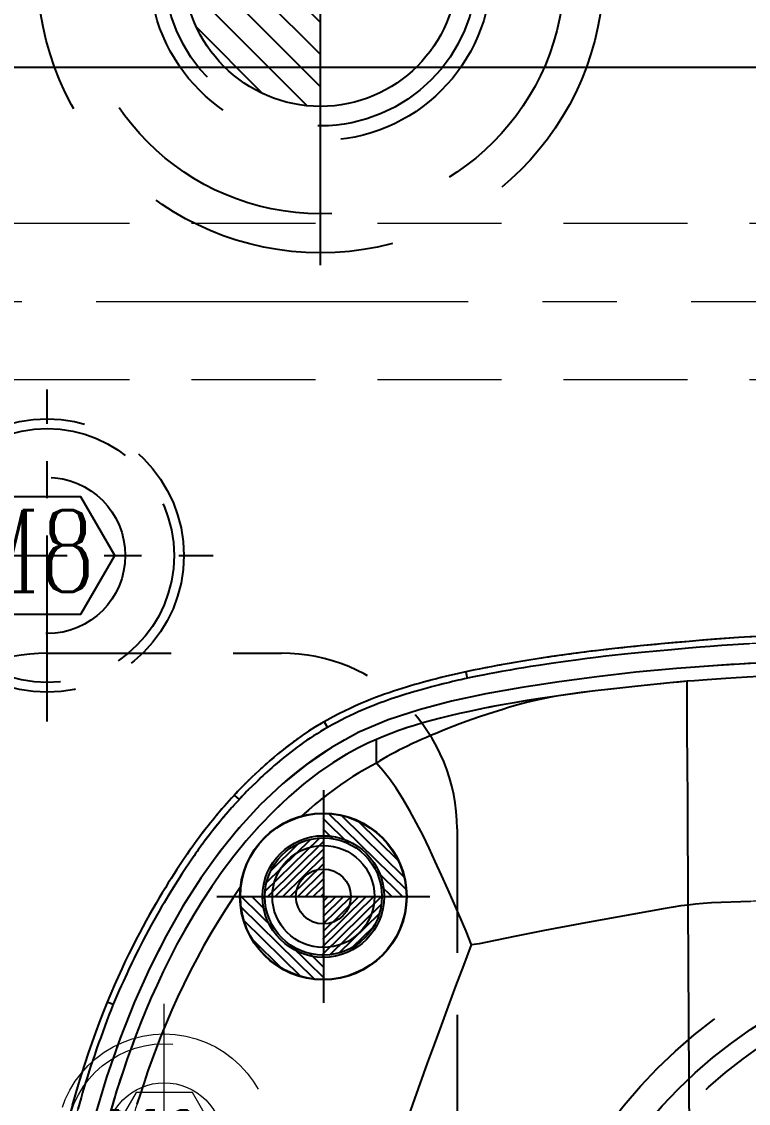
# Model space of a CAD drawing. Header units: inches. Extents: x 133169 to 134399, y -43543 to -42673.
# Drawn here: x 133770.6 to 133807.8, y -42833.4 to -42778 of the extents above; entities that cross this region are included whole.
import ezdxf

# ---------------------------------------------------------------- set-up
doc = ezdxf.new("R2010")
doc.units = ezdxf.units.IN
doc.header["$LTSCALE"] = 2
doc.header["$MEASUREMENT"] = 0
for name, pattern in [('ACAD_ISO02W100', [15, 12, -3]), ('CENTER', [50.8, 31.75, -6.35, 6.35, -6.35]), ('CENTER2', [1.125, 0.75, -0.125, 0.125, -0.125]), ('HIDDEN', [9.525, 6.35, -3.175])]:
    doc.linetypes.add(name, pattern=pattern)
doc.layers.get('0').update_dxf_attribs({"linetype": 'CONTINUOUS'})
for name, color, linetype in [('CAV-COR', 1, 'CONTINUOUS'), ('GE', 214, 'CONTINUOUS'), ('Layer3', 3, 'CONTINUOUS'), ('PIN', 4, 'CONTINUOUS'), ('SCREW', 52, 'HIDDEN'), ('SP', 3, 'CONTINUOUS'), ('SPRING', 160, 'CONTINUOUS'), ('壓塊', 137, 'CONTINUOUS'), ('文字', 1, 'CONTINUOUS')]:
    doc.layers.add(name, color=color, linetype=linetype)
for name, color, linetype, lineweight in [('dim', 3, 'CONTINUOUS', 15), ('PRODUCT', 1, 'CONTINUOUS', 15), ('WR', 122, 'HIDDEN', 18), ('螺絲', 42, 'ACAD_ISO02W100', 15)]:
    doc.layers.add(name, color=color, linetype=linetype, lineweight=lineweight)
doc.styles.add('ROMANC', font='romanc', dxfattribs={"width": 0.6, "height": 1})
doc.styles.add('ROMANS', font='ROMANS.shx', dxfattribs={"height": 5, "bigfont": 'chineset.shx'})

# ---------------------------------------------------------------- blocks, each defined once
blk = doc.blocks.new('EG-16')
at = {"linetype": 'CENTER'}
for p, q in [((0, -19.617), (0, 19.617)), ((19.617, 0), (-19.617, 0))]:
    blk.add_line(p, q, dxfattribs=at)
at = {"linetype": 'HIDDEN'}
for radius in [15, 12.75, 8]:
    blk.add_circle((0, 0), radius, dxfattribs=at)
blk = doc.blocks.new('20090521.154736')
at = {"layer": 'GE', "extrusion": (0, 0, -1), "zscale": -1, "rotation": 180}
blk.add_blockref('EG-16', (0, 0), dxfattribs=at)
at = {"layer": '文字', "insert": (-4.244, 3.05), "char_height": 5.1, "width": 28.22459, "attachment_point": 1, "style": 'ROMANS'}
blk.add_mtext('{\\f標楷體|b0|i0|c136|p65;E.G}', dxfattribs=at)
blk = doc.blocks.new('20100612.093536')
at = {"layer": 'PIN', "linetype": 'Continuous'}
h = blk.add_hatch(dxfattribs=at)
h.set_pattern_fill('ANSI31', color=256, scale=9.333333, angle=90, style=0)
h.set_pattern_definition([(135, (239.4957, -16.613), (-0.824958, -0.824958), [])])
h.paths.add_polyline_path([(0, 0), (-7, 0, 0.414214), (0, -7)])
h.paths.add_polyline_path([(0, 7), (0, 0), (7, 0, 0.414214)])
at = {"layer": 'PIN', "linetype": 'CENTER2'}
for p, q in [((0, -9), (0, 9)), ((-9, 0), (9, 0))]:
    blk.add_line(p, q, dxfattribs=at)
at = {"layer": 'PIN', "linetype": 'Continuous'}
blk.add_circle((0, 0), 7, dxfattribs=at)
at = {"layer": 'SPRING', "linetype": 'CENTER'}
for p, q in [((0, -15.128), (0, 15.128)), ((-15.128, 0), (15.128, 0))]:
    blk.add_line(p, q, dxfattribs=at)
at = {"layer": 'SPRING', "linetype": 'HIDDEN'}
for radius in [14.5, 12.5, 8.75, 8.75, 8]:
    blk.add_circle((0, 0), radius, dxfattribs=at)
for centre, start, end in [((-10.625, 0), 0, 180), ((10.625, 0), 180, 0)]:
    blk.add_arc(centre, 1.875, start, end, dxfattribs=at)
blk = doc.blocks.new('20160723.115749')
at = {"layer": 'SCREW', "linetype": 'CENTER', "ltscale": 0.15}
for p, q in [((0, -8.5), (0, 8.5)), ((-8.5, 0), (8.5, 0))]:
    blk.add_line(p, q, dxfattribs=at)
at = {"layer": 'SCREW', "ltscale": 0.5}
blk.add_lwpolyline([(-1.732, 3), (-3.464, 0), (-1.732, -3), (1.732, -3), (3.464, 0), (1.732, 3)], close=True, dxfattribs=at)
for radius in [7, 6.5, 4]:
    blk.add_circle((0, 0), radius, dxfattribs=at)
at = {"layer": 'Layer3', "style": 'ROMANC', "width": 0.8}
blk.add_text('M8', height=4.1865, dxfattribs=at).set_placement((-3.976, -1.858))
blk = doc.blocks.new('20160812.091803')
at = {"layer": 'PRODUCT', "linetype": 'ByBlock'}
for p, q in [((22.148, 61.927), (22.019, 61.611)), ((32.73, 55.42), (32.499, 55.169)), ((36.487, 50.812), (36.191, 50.642)), ((39.059, 43.491), (39.044, 43.555)), ((39.06, 43.486), (39.059, 43.491))]:
    blk.add_line(p, q, dxfattribs=at)
for radius in [4.271, 3.115, 2.613, 1.407]:
    blk.add_circle((27.537, 50.853), radius, dxfattribs=at)
for points, start_tangent, end_tangent in [([(22.019, 61.611), (21.183, 61.939), (20.323, 62.256), (19.449, 62.563), (18.602, 62.845), (17.781, 63.1), (16.945, 63.343), (16.01, 63.596), (14.975, 63.857), (13.872, 64.114), (12.78, 64.351), (11.768, 64.555), (10.861, 64.724), (10.033, 64.862)], (-0.925882, 0.377814), (-0.987757, 0.156001)), ([(21.304, 62.258), (20.438, 62.578), (19.56, 62.886), (18.707, 63.17), (17.88, 63.428), (17.037, 63.671), (16.096, 63.926), (15.056, 64.189), (13.947, 64.447), (12.85, 64.685), (11.833, 64.891), (10.92, 65.06), (10.086, 65.2)], (-0.934994, 0.354663), (-0.987758, 0.155996)), ([(39.557, 18.412), (39.557, 27.25), (39.041, 34.548), (37.914, 42.506), (35.801, 49.328), (30.336, 55.753), (21.681, 60.715), (6, 64.386), (-2.43, 64.551), (-11.478, 63.569), (-18.131, 61.857), (-27.223, 57.635), (-32.887, 52.83), (-36.505, 45.958), (-38.357, 35.556), (-39.014, 26.504), (-39.068, 19.244), (-39.078, 18.412)], (-0.00885, 0.999961), (-0.014743, -0.999891)), ([(-38.375, 18.412), (-38.365, 19.237), (-38.31, 26.483), (-38.066, 30.964), (-37.658, 35.486), (-37.003, 40.756), (-35.836, 45.741), (-32.343, 52.384), (-29.836, 54.887), (-26.847, 57.04), (-17.91, 61.189), (-11.349, 62.878), (-2.402, 63.848), (5.94, 63.685), (21.415, 60.064), (29.894, 55.205), (32.913, 52.317), (35.174, 49.007), (36.4, 45.862), (37.223, 42.373), (38.342, 34.475), (38.853, 27.23), (38.871, 22.543), (38.854, 18.412)], (0.014728, 0.999892), (0.008555, -0.999963)), ([(22.027, 61.976), (21.304, 62.258)], (-0.927481, 0.373871), (-0.934994, 0.354663)), ([(28.028, 55.096), (26.444, 56.136), (24.466, 57.276), (22.426, 58.302), (20.326, 59.196), (18.182, 59.981), (17.097, 60.338), (16.005, 60.671), (14.906, 60.977), (13.797, 61.251), (12.681, 61.495), (11.582, 61.753)], (-0.819351, 0.573293), (-0.967453, 0.253052)), ([(22.735, 61.307), (22.019, 61.611)], (-0.915973, 0.401239), (-0.925861, 0.377865)), ([(22.148, 61.927), (22.027, 61.976)], (-0.925893, 0.377786), (-0.927481, 0.373871)), ([(22.872, 61.62), (22.148, 61.927)], (-0.915997, 0.401185), (-0.925883, 0.377811)), ([(31.709, 56.316), (31.308, 56.64), (30.926, 56.942), (30.583, 57.205), (30.262, 57.443), (29.935, 57.675), (29.572, 57.923), (29.154, 58.202), (28.684, 58.507), (28.169, 58.833), (27.599, 59.183), (26.956, 59.564), (26.225, 59.976), (25.456, 60.386), (24.747, 60.744), (24.122, 61.047), (23.523, 61.328), (22.872, 61.62)], (-0.770994, 0.636842), (-0.915997, 0.401185)), ([(31.866, 55.736), (31.491, 56.052), (31.095, 56.373), (30.716, 56.672), (30.377, 56.933), (30.062, 57.166), (29.739, 57.394), (29.381, 57.639), (28.966, 57.917), (28.5, 58.22), (27.989, 58.543), (27.422, 58.891), (26.785, 59.268), (26.061, 59.677), (25.299, 60.083), (24.595, 60.438), (23.975, 60.739), (23.38, 61.017), (22.735, 61.307)], (-0.756681, 0.653785), (-0.915973, 0.401239)), ([(32.089, 55.994), (31.709, 56.316)], (-0.756584, 0.653896), (-0.770994, 0.636842)), ([(32.43, 55.693), (32.089, 55.994)], (-0.743877, 0.668317), (-0.756584, 0.653896)), ([(32.499, 55.169), (32.202, 55.439), (31.866, 55.736)], (-0.735164, 0.677889), (-0.756681, 0.653785)), ([(32.73, 55.42), (32.43, 55.693)], (-0.735253, 0.677792), (-0.743877, 0.668317)), ([(33.119, 55.032), (33.089, 55.062), (32.72, 55.408)], (-0.716779, 0.697301), (-0.740249, 0.672333)), ([(32.908, 55.254), (32.73, 55.42)], (-0.726075, 0.687616), (-0.733812, 0.679353)), ([(33.062, 54.628), (32.859, 54.828), (32.673, 55.006), (32.499, 55.169)], (-0.708526, 0.705685), (-0.733732, 0.679439)), ([(33.303, 54.87), (33.097, 55.073), (32.908, 55.254)], (-0.708425, 0.705786), (-0.726075, 0.687616)), ([(36.163, 51.356), (35.819, 51.886), (35.459, 52.394), (35.093, 52.871), (34.731, 53.316), (34.385, 53.721), (34.068, 54.074), (33.784, 54.377), (33.53, 54.64), (33.303, 54.87)], (-0.528111, 0.849175), (-0.708425, 0.705786)), ([(33.537, 54.142), (33.286, 54.401), (33.062, 54.628)], (-0.689205, 0.724567), (-0.708526, 0.705685)), ([(35.873, 51.176), (35.536, 51.695), (35.184, 52.191), (34.825, 52.659), (34.469, 53.097), (34.128, 53.496), (33.816, 53.843), (33.537, 54.142)], (-0.528109, 0.849177), (-0.689205, 0.724567)), ([(32.276, 51.253), (31.759, 51.85), (31.664, 51.955)], (-0.638311, 0.769779), (-0.676341, 0.736589)), ([(34.363, 48.131), (33.818, 49.118), (33.185, 50.069), (32.498, 50.981), (32.276, 51.253)], (-0.437756, 0.899094), (-0.638311, 0.769779)), ([(36.191, 50.642), (35.873, 51.176)], (-0.495486, 0.868616), (-0.528109, 0.849177)), ([(36.487, 50.812), (36.163, 51.356)], (-0.495457, 0.868633), (-0.528111, 0.849175)), ([(36.572, 49.936), (36.191, 50.642)], (-0.454754, 0.890617), (-0.495355, 0.868691)), ([(36.876, 50.092), (36.487, 50.812)], (-0.454778, 0.890605), (-0.495419, 0.868654)), ([(38.034, 46.163), (37.909, 46.584), (37.764, 47.045), (37.594, 47.545), (37.396, 48.084), (37.164, 48.661), (36.893, 49.275), (36.572, 49.936)], (-0.276871, 0.960907), (-0.454754, 0.890617)), ([(38.59, 45.438), (38.568, 45.518), (38.471, 45.871), (38.362, 46.258), (38.236, 46.684), (38.089, 47.151), (37.916, 47.659), (37.714, 48.207), (37.479, 48.793), (37.203, 49.419), (36.876, 50.092)], (-0.259606, 0.965715), (-0.454778, 0.890605)), ([(11.507, 48.083), (12.093, 47.904), (12.676, 47.71), (13.837, 47.312), (14.997, 46.921), (16.152, 46.526), (17.297, 46.12), (18.436, 45.721), (19.567, 45.315), (20.687, 44.897), (21.799, 44.486), (22.902, 44.087), (23.99, 43.67), (25.062, 43.266)], (0.961505, -0.274786), (0.94083, -0.33888)), ([(25.062, 43.266), (25.637, 43.492), (26.196, 43.731), (26.748, 43.969), (27.291, 44.203), (28.331, 44.665), (29.295, 45.113), (30.175, 45.511), (30.968, 45.903), (31.697, 46.3), (32.376, 46.682), (32.984, 47.062), (33.515, 47.433), (33.752, 47.614), (33.969, 47.793), (34.171, 47.969), (34.363, 48.131)], (0.939881, 0.341501), (0.782106, 0.623145)), ([(34.363, 48.131), (34.751, 48.134), (35.072, 48.134), (35.326, 48.135), (35.35, 48.135)], (0.999922, 0.012474), (0.999996, 0.002906)), ([(37.698, 39.455), (37.465, 40.46), (37.083, 41.792), (36.651, 43.109), (36.162, 44.406), (35.634, 45.688), (35.347, 46.319), (35.045, 46.943), (34.724, 47.557), (34.363, 48.131)], (-0.205351, 0.978688), (-0.578538, 0.815655)), ([(38.466, 44.553), (38.4, 44.816), (38.324, 45.107), (38.238, 45.429), (38.142, 45.78), (38.034, 46.163)], (-0.239834, 0.970814), (-0.276871, 0.960907)), ([(38.59, 45.438), (38.695, 45.041), (38.865, 44.358)], (0.259621, -0.96571), (0.231899, -0.97274)), ([(38.908, 44.171), (38.856, 44.394), (38.797, 44.635), (38.731, 44.9), (38.655, 45.194), (38.59, 45.438)], (-0.224965, 0.974367), (-0.259606, 0.965715)), ([(38.524, 44.314), (38.466, 44.553)], (-0.232407, 0.972619), (-0.239834, 0.970814)), ([(38.865, 44.358), (39.024, 43.657), (39.046, 43.555)], (0.231899, -0.97274), (0.207852, -0.97816)), ([(38.71, 43.484), (38.667, 43.684), (38.623, 43.886), (38.575, 44.094), (38.524, 44.314)], (-0.205553, 0.978646), (-0.232407, 0.972619)), ([(39.001, 43.757), (38.956, 43.961), (38.908, 44.171)], (-0.211394, 0.977401), (-0.224965, 0.974367)), ([(27.09, 32.169), (27.04, 32.643), (26.965, 33.117), (26.795, 34.063), (26.627, 35.007), (26.459, 35.949), (26.292, 36.887), (26.122, 37.819), (25.948, 38.747), (25.775, 39.669), (25.594, 40.582), (25.407, 41.485), (25.219, 42.382), (25.13, 42.826), (25.062, 43.266)], (-0.065838, 0.99783), (-0.121903, 0.992542)), ([(38.875, 43.518), (38.71, 43.484)], (-0.977703, -0.209995), (-0.978495, -0.206269)), ([(38.724, 43.415), (38.71, 43.484)], (-0.208626, 0.977996), (-0.209994, 0.977703)), ([(38.875, 42.682), (38.816, 42.975), (38.761, 43.24), (38.724, 43.415)], (-0.194601, 0.980883), (-0.208626, 0.977996)), ([(39.044, 43.554), (38.997, 43.544), (38.875, 43.518)], (-0.96978, -0.243982), (-0.977703, -0.209995)), ([(39.044, 43.555), (39.001, 43.757)], (-0.205465, 0.978665), (-0.211394, 0.977401)), ([(39.059, 43.486), (39.044, 43.555)], (-0.208621, 0.977997), (-0.209961, 0.97771)), ([(39.046, 43.555), (39.059, 43.491)], (0.207852, -0.97816), (0.206109, -0.978529)), ([(39.08, 43.385), (39.059, 43.486)], (-0.206671, 0.978411), (-0.208621, 0.977997)), ([(39.06, 43.486), (39.436, 41.555), (39.875, 38.792), (40.257, 35.73), (40.588, 32.288), (40.851, 28.686), (40.906, 25.636)], (0.209089, -0.977897), (0.006211, -0.999981)), ([(39.21, 42.748), (39.151, 43.043), (39.096, 43.31), (39.08, 43.385)], (-0.194591, 0.980885), (-0.206671, 0.978411)), ([(40.555, 26.439), (40.551, 26.76), (40.546, 27.12), (40.539, 27.529), (40.528, 27.982), (40.512, 28.448), (40.491, 28.899), (40.466, 29.335), (40.438, 29.758), (40.409, 30.173), (40.379, 30.595), (40.345, 31.05), (40.304, 31.562), (40.254, 32.146), (40.195, 32.798), (40.129, 33.513), (40.055, 34.29), (39.972, 35.137), (39.874, 36.067), (39.763, 37.031), (39.647, 37.927), (39.538, 38.713), (39.436, 39.413), (39.34, 40.043), (39.249, 40.61), (39.163, 41.122), (39.082, 41.582), (39.008, 41.992), (38.939, 42.356), (38.875, 42.682)], (-0.009686, 0.999953), (-0.194601, 0.980883)), ([(39.408, 41.704), (39.344, 42.054), (39.274, 42.42), (39.21, 42.748)], (-0.177105, 0.984192), (-0.194591, 0.980885)), ([(39.461, 41.406), (39.419, 41.642), (39.408, 41.704)], (-0.172644, 0.984984), (-0.177105, 0.984192)), ([(39.832, 39.069), (39.774, 39.463), (39.677, 40.095), (39.586, 40.665), (39.5, 41.18), (39.461, 41.406)], (-0.143956, 0.989584), (-0.172644, 0.984984)), ([(39.905, 38.557), (39.876, 38.76), (39.832, 39.069)], (-0.139558, 0.990214), (-0.143956, 0.989584)), ([(40.236, 35.904), (40.214, 36.103), (40.102, 37.072), (39.986, 37.972), (39.905, 38.557)], (-0.106533, 0.994309), (-0.139558, 0.990214)), ([(40.299, 35.299), (40.236, 35.904)], (-0.100717, 0.994915), (-0.106533, 0.994309)), ([(40.513, 33.076), (40.469, 33.544), (40.395, 34.322), (40.312, 35.17), (40.299, 35.299)], (-0.092256, 0.995735), (-0.100717, 0.994915)), ([(40.611, 31.98), (40.594, 32.175), (40.535, 32.829), (40.513, 33.076)], (-0.085981, 0.996297), (-0.092256, 0.995735)), ([(11.441, 32.084), (12.836, 32.091), (14.211, 32.099), (15.573, 32.106), (16.923, 32.114), (18.262, 32.121), (19.589, 32.128), (20.897, 32.135), (22.188, 32.142), (23.455, 32.149), (24.697, 32.156), (25.915, 32.162), (27.09, 32.169)], (0.999985, 0.005437), (0.999987, 0.005075)), ([(27.09, 32.169), (28.603, 32.177), (30.015, 32.185), (31.326, 32.192), (32.529, 32.198), (33.636, 32.204), (34.667, 32.21), (35.625, 32.215), (36.527, 32.22), (37.359, 32.224), (38.1, 32.229), (38.507, 32.231)], (0.999981, 0.006164), (0.999994, 0.003379)), ([(27.184, 12.441), (27.161, 13.267), (27.208, 14.098), (27.25, 14.929), (27.281, 15.761), (27.312, 16.592), (27.34, 17.423), (27.382, 19.083), (27.411, 20.741), (27.42, 22.394), (27.409, 24.041), (27.381, 25.68), (27.338, 27.312), (27.315, 28.126), (27.289, 28.94), (27.257, 29.751), (27.225, 30.56), (27.187, 31.364), (27.09, 32.169)], (-0.106857, 0.994274), (-0.182944, 0.983123)), ([(40.822, 29.089), (40.806, 29.356), (40.779, 29.781), (40.75, 30.197), (40.719, 30.62), (40.685, 31.076), (40.644, 31.59), (40.611, 31.98)], (-0.057233, 0.998361), (-0.085981, 0.996297)), ([(40.858, 28.335), (40.853, 28.462), (40.832, 28.917), (40.822, 29.089)], (-0.036775, 0.999324), (-0.057233, 0.998361))]:
    blk.add_spline(points, degree=3, dxfattribs=dict(at, start_tangent=start_tangent, end_tangent=end_tangent))
blk = doc.blocks.new('20140813.092309')
at = {"layer": '螺絲', "color": 137, "linetype": 'CENTER', "ltscale": 0.25}
for p, q in [((0, -7.042), (0, 7.042)), ((-7, 0), (7, 0))]:
    blk.add_line(p, q, dxfattribs=at)
at = {"layer": '螺絲', "color": 137, "linetype": 'Continuous'}
blk.add_lwpolyline([(-1.443, 2.5), (-2.887, 0), (-1.443, -2.5), (1.443, -2.5), (2.887, 0), (1.443, 2.5)], close=True, dxfattribs=at)
at = {"layer": '螺絲', "color": 137, "linetype": 'HIDDEN'}
blk.add_circle((0, 0), 5.5, dxfattribs=at)
at = {"layer": '螺絲', "color": 137}
for radius in [5, 3]:
    blk.add_circle((0, 0), radius, dxfattribs=at)
at = {"layer": 'dim', "style": 'ROMANC', "width": 0.8}
blk.add_text('M6', height=3.1716, dxfattribs=at).set_placement((-2.976, -1.589))
blk = doc.blocks.new('20160825.135956')
at = {"color": 8, "linetype": 'HIDDEN'}
blk.add_circle((0, 0), 26.5, dxfattribs=at)
at = {"layer": 'SP', "linetype": 'HIDDEN'}
for radius in [25, 24]:
    blk.add_circle((0, 0), radius, dxfattribs=at)

msp = doc.modelspace()

# ---------------------------------------------------------------- hatches: boundary and pattern name
at = {"layer": 'PIN', "linetype": 'Continuous'}
h = msp.add_hatch(dxfattribs=at)
h.set_pattern_fill('ANSI31', color=135, scale=3.090909, angle=90.5, style=0)
h.set_pattern_definition([(135.5, (134103.44504, -42842.0062), (-0.27080585, -0.27557404), [])])
h.paths.add_polyline_path([(133785.974, -42818.519, -0.414214), (133790.261, -42822.732), (133789.011, -42822.743, 0.414214), (133785.985, -42819.769)])
h.paths.add_polyline_path([(133783.011, -42822.795, 0.414214), (133786.037, -42825.769), (133786.048, -42827.019, -0.414214), (133781.761, -42822.806)])
h = msp.add_hatch(dxfattribs=at)
h.set_pattern_fill('ANSI31', color=135, scale=2.181818, angle=89.5, style=0)
h.set_pattern_definition([(44.5, (133561.93997, -42836.34813), (0.19115707, -0.19452285), [])])
h.paths.add_polyline_path([(133786.011, -42822.769), (133789.011, -42822.795, -0.414214), (133785.985, -42825.769)])
h.paths.add_polyline_path([(133786.037, -42819.769), (133786.011, -42822.769), (133783.011, -42822.743, -0.414214)])

# ---------------------------------------------------------------- linework, layer by layer
at = {"layer": 'CAV-COR', "linetype": 'ByBlock'}
for p, q in [((133888.864, -42780.306), (133754.864, -42780.306)), ((133806.06, -42809.596), (133805.421, -42809.645)), ((133801.251, -42810.037), (133800.471, -42810.122)), ((133802.058, -42809.956), (133801.251, -42810.037)), ((133804.027, -42809.768), (133802.058, -42809.956)), ((133803.835, -42810.132), (133802.3, -42810.278)), ((133804.718, -42810.052), (133803.835, -42810.132)), ((133804.749, -42809.702), (133804.027, -42809.768)), ((133805.302, -42810.002), (133804.718, -42810.052)), ((133805.421, -42809.645), (133804.749, -42809.702)), ((133805.814, -42809.961), (133805.302, -42810.002)), ((133806.412, -42809.917), (133805.814, -42809.961)), ((133807.246, -42809.859), (133806.412, -42809.917)), ((133807.529, -42809.84), (133807.246, -42809.859)), ((133807.818, -42809.823), (133807.529, -42809.84)), ((133797.058, -42810.58), (133796.434, -42810.678)), ((133797.692, -42810.485), (133797.058, -42810.58)), ((133798.403, -42810.732), (133797.676, -42810.836)), ((133798.344, -42810.392), (133797.692, -42810.485)), ((133798.826, -42810.325), (133798.344, -42810.392)), ((133798.937, -42810.658), (133798.403, -42810.732)), ((133801.425, -42810.365), (133800.797, -42810.431)), ((133802.3, -42810.278), (133801.425, -42810.365)), ((133793.31, -42811.262), (133793.38, -42811.596)), ((133795.14, -42811.249), (133794.872, -42811.298)), ((133795.523, -42810.831), (133794.903, -42810.943)), ((133795.583, -42811.17), (133795.14, -42811.249)), ((133795.906, -42811.115), (133795.583, -42811.17)), ((133796.254, -42811.057), (133795.906, -42811.115)), ((133796.625, -42810.997), (133796.254, -42811.057)), ((133797.024, -42810.934), (133796.625, -42810.997)), ((133797.676, -42810.836), (133797.024, -42810.934)), ((133792.311, -42811.84), (133792.139, -42811.883)), ((133792.473, -42811.801), (133792.311, -42811.84)), ((133792.625, -42811.764), (133792.473, -42811.801)), ((133792.77, -42811.73), (133792.625, -42811.764)), ((133792.91, -42811.698), (133792.77, -42811.73)), ((133793.046, -42811.668), (133792.91, -42811.698)), ((133793.247, -42811.624), (133793.046, -42811.668)), ((133793.624, -42811.544), (133793.247, -42811.624)), ((133793.889, -42811.489), (133793.624, -42811.544)), ((133794.182, -42811.431), (133793.889, -42811.489)), ((133794.508, -42811.367), (133794.182, -42811.431)), ((133794.872, -42811.298), (133794.508, -42811.367)), ((133805.024, -42811.716), (133804.633, -42811.749)), ((133804.649, -42814.645), (133804.633, -42811.749)), ((133805.674, -42811.664), (133805.024, -42811.716)), ((133806.139, -42811.63), (133805.674, -42811.664)), ((133806.628, -42811.596), (133806.139, -42811.63)), ((133807.148, -42811.563), (133806.628, -42811.596)), ((133807.707, -42811.531), (133807.148, -42811.563)), ((133791.085, -42812.164), (133790.833, -42812.234)), ((133791.322, -42812.098), (133791.085, -42812.164)), ((133791.546, -42812.038), (133791.322, -42812.098)), ((133791.757, -42811.982), (133791.546, -42812.038)), ((133791.954, -42811.93), (133791.757, -42811.982)), ((133792.139, -42811.883), (133791.954, -42811.93)), ((133786.055, -42813.822), (133786.222, -42814.115)), ((133788.73, -42815.53), (133788.728, -42814.72)), ((133804.654, -42815.648), (133804.649, -42814.645)), ((133788.733, -42815.942), (133788.73, -42815.53)), ((133804.668, -42818.134), (133804.654, -42815.648)), ((133781.449, -42817.58), (133781.695, -42817.807)), ((133781.748, -42817.75), (133781.608, -42817.901)), ((133781.858, -42817.633), (133781.748, -42817.75)), ((133781.975, -42817.51), (133781.858, -42817.633)), ((133804.695, -42823.216), (133804.668, -42818.134)), ((133779.136, -42821.057), (133778.947, -42821.34)), ((133778.947, -42821.34), (133778.748, -42821.645)), ((133803.518, -42823.381), (133799.436, -42824.112)), ((133799.436, -42824.112), (133797.342, -42824.503)), ((133795.802, -42824.811), (133794.406, -42825.103)), ((133774.943, -42828.161), (133775.253, -42828.287))]:
    msp.add_line(p, q, dxfattribs=at)
for points in [[(133809.702, -42809.413), (133809.395, -42809.418), (133809.088, -42809.424), (133808.782, -42809.432), (133808.477, -42809.443), (133808.174, -42809.456), (133807.873, -42809.472), (133807.572, -42809.49), (133807.273, -42809.509), (133806.06, -42809.596)], [(133800.471, -42810.122), (133800.093, -42810.165), (133799.726, -42810.209), (133799.369, -42810.254), (133798.826, -42810.325)], [(133796.434, -42810.678), (133796.126, -42810.728), (133795.819, -42810.78), (133795.523, -42810.831)], [(133799.833, -42810.543), (133799.525, -42810.582), (133798.937, -42810.658)], [(133800.797, -42810.431), (133800.476, -42810.467), (133799.833, -42810.543)], [(133808.438, -42810.807), (133806.229, -42810.931), (133804.092, -42811.09), (133802.02, -42811.285), (133800.02, -42811.515), (133798.078, -42811.778), (133796.178, -42812.063), (133794.336, -42812.381), (133792.578, -42812.766), (133790.909, -42813.213), (133789.324, -42813.727), (133787.83, -42814.359), (133786.436, -42815.132), (133785.134, -42816.023), (133783.91, -42817.008), (133782.768, -42818.082), (133781.704, -42819.25), (133780.693, -42820.505), (133779.73, -42821.838), (133778.821, -42823.259), (133777.954, -42824.786), (133777.124, -42826.422), (133776.336, -42828.165), (133775.6, -42830.027), (133774.909, -42832.019), (133774.271, -42834.13)], [(133794.903, -42810.943), (133794.599, -42811), (133794.294, -42811.059), (133793.988, -42811.119), (133793.682, -42811.182), (133793.151, -42811.294)], [(133791.138, -42811.796), (133790.918, -42811.857), (133790.698, -42811.919), (133790.48, -42811.982), (133790.263, -42812.046), (133790.044, -42812.113), (133789.825, -42812.182), (133789.604, -42812.254), (133789.379, -42812.33), (133789.15, -42812.411), (133788.917, -42812.495), (133788.679, -42812.585), (133788.433, -42812.681), (133788.182, -42812.783), (133787.923, -42812.892), (133787.655, -42813.01), (133787.38, -42813.136), (133787.098, -42813.271), (133786.807, -42813.416), (133786.51, -42813.57), (133786.205, -42813.736), (133785.895, -42813.914), (133785.578, -42814.103), (133785.256, -42814.307), (133784.929, -42814.527), (133784.597, -42814.761), (133784.26, -42815.01)], [(133792.703, -42811.395), (133792.478, -42811.448), (133792.253, -42811.503), (133792.029, -42811.559), (133791.806, -42811.617), (133791.582, -42811.676), (133791.138, -42811.796)], [(133793.151, -42811.294), (133792.927, -42811.344), (133792.703, -42811.395)], [(133804.633, -42811.749), (133803.755, -42811.832), (133802.112, -42811.993)], [(133811.174, -42811.425), (133810.781, -42811.429), (133810.398, -42811.435), (133810.023, -42811.443), (133809.658, -42811.452), (133809.304, -42811.462), (133808.961, -42811.474), (133808.63, -42811.487), (133808.31, -42811.501), (133807.707, -42811.531)], [(133790.425, -42812.353), (133790.28, -42812.397), (133790.131, -42812.442), (133789.977, -42812.491), (133789.819, -42812.542), (133789.657, -42812.595), (133789.49, -42812.652), (133789.319, -42812.712), (133789.143, -42812.775), (133788.964, -42812.841), (133788.78, -42812.91), (133788.592, -42812.984), (133788.4, -42813.061), (133788.203, -42813.142), (133788.003, -42813.228), (133787.798, -42813.318), (133787.589, -42813.413), (133787.373, -42813.514), (133787.153, -42813.621), (133786.928, -42813.734), (133786.697, -42813.854), (133786.462, -42813.981), (133786.222, -42814.115)], [(133790.833, -42812.234), (133790.701, -42812.272), (133790.425, -42812.353)], [(133799.925, -42812.242), (133799.217, -42812.329), (133798.521, -42812.423), (133797.834, -42812.522)], [(133802.112, -42811.993), (133801.355, -42812.075), (133799.925, -42812.242)], [(133797.834, -42812.522), (133797.118, -42812.629), (133796.434, -42812.737), (133795.784, -42812.847), (133795.168, -42812.954), (133794.585, -42813.063), (133794.028, -42813.174), (133793.492, -42813.286), (133792.981, -42813.397), (133792.487, -42813.512), (133792.01, -42813.63), (133791.55, -42813.751), (133791.106, -42813.875), (133790.68, -42814.005), (133790.269, -42814.136), (133789.869, -42814.272), (133789.478, -42814.416), (133789.098, -42814.566), (133788.728, -42814.72)], [(133797.834, -42812.522), (133797.341, -42812.622), (133796.865, -42812.728), (133796.408, -42812.84), (133795.969, -42812.958), (133795.549, -42813.079), (133795.143, -42813.201), (133794.752, -42813.323), (133794.376, -42813.444), (133794.013, -42813.565), (133793.664, -42813.687), (133793.329, -42813.809), (133793.005, -42813.931), (133792.693, -42814.052), (133792.392, -42814.17), (133792.101, -42814.286), (133791.819, -42814.4), (133791.548, -42814.513), (133791.285, -42814.625), (133791.031, -42814.736), (133790.786, -42814.847), (133790.548, -42814.957), (133790.318, -42815.066), (133790.096, -42815.174), (133789.879, -42815.282), (133789.669, -42815.388), (133789.466, -42815.495), (133789.27, -42815.603), (133789.082, -42815.714), (133788.902, -42815.827), (133788.733, -42815.942)], [(133786.222, -42814.115), (133786.042, -42814.219), (133785.864, -42814.325), (133785.688, -42814.433), (133785.513, -42814.543), (133785.34, -42814.656), (133785.17, -42814.77), (133785.002, -42814.886), (133784.836, -42815.003), (133784.674, -42815.121), (133784.514, -42815.241), (133784.358, -42815.361), (133784.205, -42815.48), (133784.055, -42815.6), (133783.909, -42815.719), (133783.767, -42815.837), (133783.629, -42815.953), (133783.496, -42816.067), (133783.368, -42816.178), (133783.247, -42816.285), (133783.131, -42816.389), (133783.021, -42816.489), (133782.916, -42816.586), (133782.817, -42816.679), (133782.722, -42816.769), (133782.631, -42816.856), (133782.545, -42816.939), (133782.384, -42817.097)], [(133788.728, -42814.72), (133788.294, -42814.915), (133787.776, -42815.172), (133787.179, -42815.501), (133786.5, -42815.917), (133785.762, -42816.425), (133785.009, -42817.005), (133784.243, -42817.664), (133783.472, -42818.396), (133782.742, -42819.152), (133782.064, -42819.92), (133781.425, -42820.706), (133780.835, -42821.488), (133780.295, -42822.257), (133779.797, -42823.015), (133779.337, -42823.762), (133778.909, -42824.496), (133778.514, -42825.217), (133778.149, -42825.924), (133777.811, -42826.614), (133777.495, -42827.286), (133777.2, -42827.944), (133776.925, -42828.59), (133776.667, -42829.22), (133776.425, -42829.838), (133776.198, -42830.442), (133775.986, -42831.032), (133775.786, -42831.61), (133775.598, -42832.176), (133775.422, -42832.729), (133775.257, -42833.269), (133775.102, -42833.795)], [(133784.26, -42815.01), (133784.06, -42815.165), (133783.862, -42815.323), (133783.667, -42815.482), (133783.474, -42815.643), (133783.283, -42815.807), (133783.094, -42815.973), (133782.907, -42816.141), (133782.721, -42816.312), (133782.536, -42816.485), (133782.352, -42816.661), (133782.168, -42816.84), (133781.985, -42817.022), (133781.802, -42817.208), (133781.62, -42817.399), (133781.438, -42817.593)], [(133788.733, -42815.942), (133788.437, -42816.092), (133788.136, -42816.257), (133787.831, -42816.435), (133787.522, -42816.628), (133787.209, -42816.834), (133786.891, -42817.053), (133786.569, -42817.283), (133786.244, -42817.526), (133785.915, -42817.783), (133785.582, -42818.054), (133785.246, -42818.34), (133784.909, -42818.642)], [(133792.71, -42823.127), (133792.392, -42822.401), (133792.064, -42821.682), (133791.736, -42820.977), (133791.428, -42820.293), (133791.116, -42819.64), (133790.784, -42819.008), (133790.438, -42818.38), (133790.089, -42817.773), (133789.737, -42817.223), (133789.392, -42816.739), (133789.054, -42816.316), (133788.733, -42815.942)], [(133782.167, -42817.314), (133782.1, -42817.381), (133781.975, -42817.51)], [(133782.384, -42817.097), (133782.308, -42817.171), (133782.167, -42817.314)], [(133781.438, -42817.593), (133781.312, -42817.729), (133781.187, -42817.867), (133781.064, -42818.005), (133780.941, -42818.144), (133780.82, -42818.284), (133780.699, -42818.424), (133780.58, -42818.566), (133780.462, -42818.709), (133780.345, -42818.853), (133780.228, -42818.998), (133780.112, -42819.144), (133779.879, -42819.441)], [(133781.608, -42817.901), (133781.518, -42818), (133781.329, -42818.211)], [(133781.329, -42818.211), (133781.23, -42818.323), (133781.128, -42818.44), (133781.024, -42818.561), (133780.918, -42818.687), (133780.812, -42818.815), (133780.704, -42818.946), (133780.596, -42819.079), (133780.388, -42819.34)], [(133779.879, -42819.441), (133779.762, -42819.592), (133779.645, -42819.748), (133779.526, -42819.907), (133779.407, -42820.07), (133779.286, -42820.239), (133779.163, -42820.415), (133779.039, -42820.596), (133778.78, -42820.98)], [(133780.388, -42819.34), (133780.288, -42819.467), (133780.101, -42819.706)], [(133780.101, -42819.706), (133780.015, -42819.819), (133779.931, -42819.928), (133779.851, -42820.035), (133779.774, -42820.139), (133779.698, -42820.244), (133779.622, -42820.35), (133779.547, -42820.456), (133779.47, -42820.566), (133779.391, -42820.681), (133779.309, -42820.8), (133779.136, -42821.057)], [(133778.78, -42820.98), (133778.646, -42821.183), (133778.508, -42821.394), (133778.366, -42821.613), (133778.221, -42821.84), (133778.072, -42822.077), (133777.919, -42822.322), (133777.764, -42822.576), (133777.605, -42822.84), (133777.442, -42823.114), (133777.276, -42823.398), (133777.108, -42823.693), (133776.938, -42823.998), (133776.765, -42824.315), (133776.59, -42824.644), (133776.413, -42824.985), (133776.234, -42825.339), (133776.053, -42825.705), (133775.87, -42826.084), (133775.684, -42826.475), (133775.498, -42826.879), (133775.311, -42827.298), (133775.125, -42827.729), (133774.937, -42828.174)], [(133778.748, -42821.645), (133778.644, -42821.806), (133778.431, -42822.141)], [(133781.768, -42822.277), (133781.388, -42822.833), (133781.011, -42823.41), (133780.638, -42824.009), (133780.266, -42824.632), (133779.898, -42825.276), (133779.541, -42825.928), (133779.194, -42826.588), (133778.859, -42827.257), (133778.543, -42827.921), (133778.249, -42828.577), (133777.972, -42829.228), (133777.712, -42829.867), (133777.47, -42830.493), (133777.242, -42831.105), (133777.029, -42831.703), (133776.828, -42832.287), (133776.639, -42832.856), (133776.463, -42833.41)], [(133778.431, -42822.141), (133778.321, -42822.317), (133778.092, -42822.687)], [(133778.092, -42822.687), (133777.973, -42822.883), (133777.851, -42823.087), (133777.725, -42823.3), (133777.596, -42823.521), (133777.462, -42823.755), (133777.324, -42823.998), (133777.187, -42824.245), (133777.05, -42824.498), (133776.913, -42824.756), (133776.781, -42825.007), (133776.657, -42825.249), (133776.539, -42825.484), (133776.426, -42825.71), (133776.321, -42825.924), (133776.222, -42826.129), (133776.031, -42826.529)], [(133793.598, -42825.244), (133793.323, -42824.551), (133792.71, -42823.127)], [(133804.695, -42823.216), (133804.312, -42823.254), (133803.919, -42823.312), (133803.518, -42823.381)], [(133807.879, -42823.019), (133805.892, -42823.097), (133805.465, -42823.121), (133805.067, -42823.159), (133804.695, -42823.216)], [(133804.833, -42848.394), (133804.824, -42847.039), (133804.695, -42823.216)], [(133797.342, -42824.503), (133796.816, -42824.605), (133795.802, -42824.811)], [(133794.406, -42825.103), (133793.99, -42825.184), (133793.598, -42825.244)], [(133790.702, -42833.129), (133791.347, -42831.297), (133791.694, -42830.348), (133792.057, -42829.378), (133792.423, -42828.379), (133792.796, -42827.354), (133793.197, -42826.308), (133793.598, -42825.244)], [(133776.031, -42826.529), (133775.939, -42826.724), (133775.751, -42827.134)], [(133775.751, -42827.134), (133775.655, -42827.349), (133775.557, -42827.571), (133775.457, -42827.802), (133775.356, -42828.041), (133775.253, -42828.287)], [(133774.937, -42828.174), (133774.732, -42828.694), (133774.533, -42829.215), (133774.339, -42829.739), (133774.15, -42830.265), (133773.967, -42830.792), (133773.79, -42831.322), (133773.619, -42831.854), (133773.455, -42832.388), (133773.296, -42832.924), (133773.144, -42833.46)], [(133775.253, -42828.287), (133775.143, -42828.563), (133775.033, -42828.842), (133774.925, -42829.123), (133774.818, -42829.407), (133774.712, -42829.694), (133774.608, -42829.983), (133774.504, -42830.274), (133774.401, -42830.567), (133774.301, -42830.857), (133774.204, -42831.142), (133774.11, -42831.424), (133774.019, -42831.704), (133773.932, -42831.979), (133773.847, -42832.251), (133773.764, -42832.524), (133773.682, -42832.798), (133773.603, -42833.074), (133773.522, -42833.361), (133773.438, -42833.662)], [(133790.093, -42834.865), (133790.39, -42834.008), (133790.702, -42833.129)]]:
    msp.add_lwpolyline(points, dxfattribs=at)
for radius in [4.271, 3.115, 2.613, 1.407]:
    msp.add_circle((133786.011, -42822.769), radius, dxfattribs=at)
at = {"layer": 'PIN', "color": 135, "linetype": 'Continuous'}
for p, q in [((133786.011, -42817.319), (133786.011, -42828.219)), ((133780.561, -42822.769), (133791.461, -42822.769))]:
    msp.add_line(p, q, dxfattribs=at)
for radius in [4.25, 3]:
    msp.add_circle((133786.011, -42822.769), radius, dxfattribs=at)
at = {"layer": 'WR', "linetype": 'HIDDEN', "ltscale": 0.5}
for p, q in [((133880.864, -42788.306), (133762.864, -42788.306)), ((133880.864, -42796.306), (133762.864, -42796.306))]:
    msp.add_line(p, q, dxfattribs=at)
at = {"layer": 'WR', "linetype": 'CENTER', "ltscale": 0.3}
msp.add_line((133884.864, -42792.306), (133746.864, -42792.306), dxfattribs=at)
at = {"layer": '壓塊', "color": 67, "linetype": 'HIDDEN', "ltscale": 0.5}
msp.add_lwpolyline([(133783.864, -42810.306, -0.414214), (133792.864, -42819.306), (133792.864, -42881.306, -0.414214), (133783.864, -42890.306), (133771.864, -42890.306, -0.414214), (133762.864, -42881.306), (133762.864, -42819.306, -0.414214), (133771.864, -42810.306)], format="xyb", close=True, dxfattribs=at)

# ---------------------------------------------------------------- block references
at = {"layer": 'CAV-COR'}
msp.add_blockref('20090521.154736', (133821.864, -42767.306), dxfattribs=at)
at = {"layer": 'PRODUCT', "linetype": 'ByBlock', "rotation": 90}
msp.add_blockref('20160812.091803', (133836.864, -42850.306), dxfattribs=at)
at = {"layer": 'SCREW', "linetype": 'ByBlock'}
msp.add_blockref('20160723.115749', (133771.864, -42805.306), dxfattribs=at)
at = {"layer": 'SCREW', "linetype": 'ByBlock', "ltscale": 0.3}
msp.add_blockref('20140813.092309', (133777.864, -42835.306), dxfattribs=at)
at = {"layer": 'SP', "linetype": 'ByBlock'}
msp.add_blockref('20160825.135956', (133821.864, -42850.306), dxfattribs=at)
at = {"layer": 'SPRING'}
msp.add_blockref('20100612.093536', (133785.864, -42775.306), dxfattribs=at)

doc.saveas('drawing.dxf')
